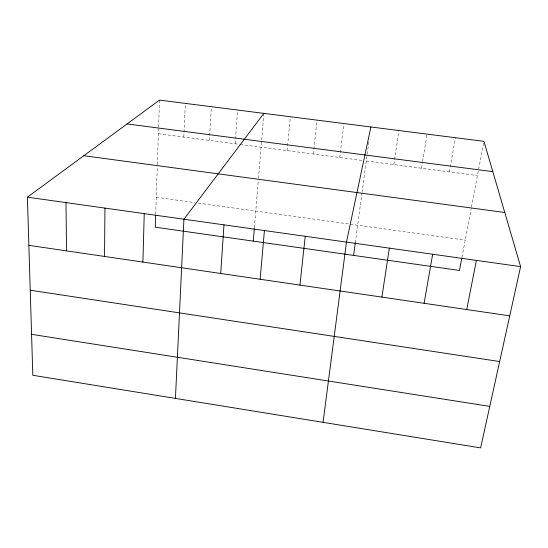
<?xml version="1.0" encoding="UTF-8"?>
<svg xmlns="http://www.w3.org/2000/svg" width="548" height="548" viewBox="0 0 548 548"><rect width="100%" height="100%" fill="white"/><g stroke="black" fill="none" stroke-linecap="round" stroke-linejoin="round"><path stroke-width="0.41" stroke-dasharray="2.74 2.06" d="M155.694 214.378L157.29 166.366M157.345 164.688L158.564 127.842M158.591 127.006L159.489 100.106M183.813 137.062L185.34 103.394M209.411 140.418L211.357 106.696M235.161 143.795L237.531 110.025M254.388 227.783L258.348 180.011M258.485 178.319L263.8 114.217M287.131 150.611L290.372 116.738M313.36 154.043L317.039 120.128M339.746 157.502L343.87 123.54M355.296 242.826L361.975 193.129M362.091 192.286L369.085 140.247M393.827 164.592L398.869 130.527M421.528 168.222L422.467 162.4M422.604 161.571L427.05 134.109M449.408 171.88L455.409 137.712M461.95 257.348L471.184 208.692M471.492 207.055L483.959 141.343M158.372 133.726L239.339 144.343M240.175 144.453L362.153 160.441M366.297 160.989L477.466 175.559M156.262 197.287L194.978 202.657M198.28 203.116L465.218 240.134"/><path stroke-width="0.82" d="M104.552 256.45L104.928 208.096M142.912 262.067L144.24 213.631M155.666 215.234L155.269 227.194L459.464 270.459L461.8 258.163M175.435 398.41L183.923 219.221L263.869 113.368M220.7 273.473L223.981 224.858M253.286 241.134L254.32 228.619M260.136 279.254L264.424 230.55M299.934 285.09L305.25 236.298M323.046 422.344L346.466 242.106L370.873 126.972M353.604 255.402L355.296 242.826M381.901 297.105L389.347 248.141M424.104 303.291L432.66 254.245M466.711 309.538L476.411 260.403M520.6 266.623L480.617 447.894L32.818 375.277L27.4 197.177L159.489 100.106L483.959 141.343L520.6 266.623L27.4 197.177M127.061 123.937L492.816 171.64M83.817 155.714L504.77 212.501M28.866 245.353L509.743 315.847M30.229 290.2L499.666 361.543M31.572 334.335L489.775 406.39M65.986 202.609L66.534 250.874"/></g></svg>
